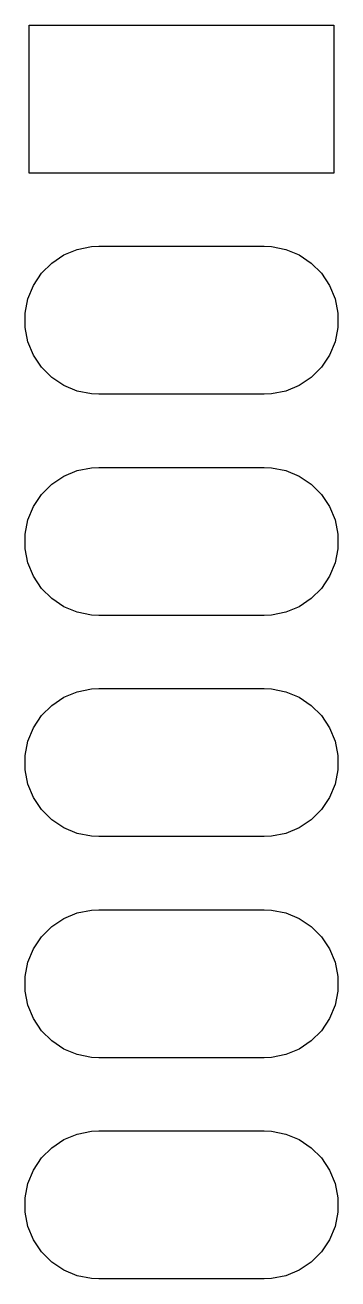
# Model space of a CAD drawing. Header units: inches. Extents: x 4.57 to 7.67, y -3.82 to -2.6.
# Drawn here: x 4.565 to 4.707, y -3.171 to -2.604 of the extents above; entities that cross this region are included whole.
import ezdxf

# ---------------------------------------------------------------- set-up
doc = ezdxf.new("R2010")
doc.units = ezdxf.units.IN
doc.header["$MEASUREMENT"] = 0
doc.layers.add('F.Mask', color=201, linetype='CONTINUOUS', true_color=0xd864ff)

msp = doc.modelspace()

# ---------------------------------------------------------------- linework, layer by layer
at = {"layer": 'F.Mask', "linetype": 'CONTINUOUS'}
for p, q in [((4.56693, -2.67126), (4.56693, -2.60433)), ((4.56693, -2.60433), (4.70472, -2.60433)), ((4.56693, -2.67126), (4.56693, -2.60433)), ((4.56693, -2.60433), (4.70472, -2.60433)), ((4.56693, -2.67126), (4.56693, -2.60433)), ((4.56693, -2.60433), (4.70472, -2.60433)), ((4.70472, -2.60433), (4.70472, -2.67126)), ((4.70472, -2.60433), (4.70472, -2.67126)), ((4.70472, -2.60433), (4.70472, -2.67126)), ((4.70472, -2.67126), (4.56693, -2.67126)), ((4.70472, -2.67126), (4.56693, -2.67126)), ((4.70472, -2.67126), (4.56693, -2.67126)), ((4.5772, -2.71193), (4.58265, -2.70828)), ((4.5772, -2.71193), (4.58265, -2.70828)), ((4.5772, -2.71193), (4.58265, -2.70828)), ((4.58265, -2.70828), (4.58871, -2.70577)), ((4.58265, -2.70828), (4.58871, -2.70577)), ((4.58265, -2.70828), (4.58871, -2.70577)), ((4.58871, -2.70577), (4.59515, -2.70449)), ((4.58871, -2.70577), (4.59515, -2.70449)), ((4.58871, -2.70577), (4.59515, -2.70449)), ((4.59515, -2.70449), (4.59843, -2.70433)), ((4.59515, -2.70449), (4.59843, -2.70433)), ((4.59515, -2.70449), (4.59843, -2.70433)), ((4.59843, -2.70433), (4.67323, -2.70433)), ((4.59843, -2.70433), (4.67323, -2.70433)), ((4.59843, -2.70433), (4.67323, -2.70433)), ((4.67323, -2.70433), (4.67651, -2.70449)), ((4.67323, -2.70433), (4.67651, -2.70449)), ((4.67323, -2.70433), (4.67651, -2.70449)), ((4.67651, -2.70449), (4.68294, -2.70577)), ((4.67651, -2.70449), (4.68294, -2.70577)), ((4.67651, -2.70449), (4.68294, -2.70577)), ((4.68294, -2.70577), (4.689, -2.70828)), ((4.68294, -2.70577), (4.689, -2.70828)), ((4.68294, -2.70577), (4.689, -2.70828)), ((4.689, -2.70828), (4.69446, -2.71193)), ((4.689, -2.70828), (4.69446, -2.71193)), ((4.689, -2.70828), (4.69446, -2.71193)), ((4.57256, -2.71657), (4.5772, -2.71193)), ((4.57256, -2.71657), (4.5772, -2.71193)), ((4.57256, -2.71657), (4.5772, -2.71193)), ((4.69446, -2.71193), (4.6991, -2.71657)), ((4.69446, -2.71193), (4.6991, -2.71657)), ((4.69446, -2.71193), (4.6991, -2.71657)), ((4.56891, -2.72202), (4.57256, -2.71657)), ((4.56891, -2.72202), (4.57256, -2.71657)), ((4.56891, -2.72202), (4.57256, -2.71657)), ((4.6991, -2.71657), (4.70274, -2.72202)), ((4.6991, -2.71657), (4.70274, -2.72202)), ((4.6991, -2.71657), (4.70274, -2.72202)), ((4.5664, -2.72808), (4.56891, -2.72202)), ((4.5664, -2.72808), (4.56891, -2.72202)), ((4.5664, -2.72808), (4.56891, -2.72202)), ((4.70274, -2.72202), (4.70525, -2.72808)), ((4.70274, -2.72202), (4.70525, -2.72808)), ((4.70274, -2.72202), (4.70525, -2.72808)), ((4.56512, -2.73452), (4.5664, -2.72808)), ((4.56512, -2.73452), (4.5664, -2.72808)), ((4.56512, -2.73452), (4.5664, -2.72808)), ((4.70525, -2.72808), (4.70653, -2.73452)), ((4.70525, -2.72808), (4.70653, -2.73452)), ((4.70525, -2.72808), (4.70653, -2.73452)), ((4.56512, -2.74108), (4.56512, -2.73452)), ((4.56512, -2.74108), (4.56512, -2.73452)), ((4.56512, -2.74108), (4.56512, -2.73452)), ((4.70653, -2.73452), (4.70653, -2.74108)), ((4.70653, -2.73452), (4.70653, -2.74108)), ((4.70653, -2.73452), (4.70653, -2.74108)), ((4.5664, -2.74751), (4.56512, -2.74108)), ((4.5664, -2.74751), (4.56512, -2.74108)), ((4.5664, -2.74751), (4.56512, -2.74108)), ((4.70653, -2.74108), (4.70525, -2.74751)), ((4.70653, -2.74108), (4.70525, -2.74751)), ((4.70653, -2.74108), (4.70525, -2.74751)), ((4.56891, -2.75357), (4.5664, -2.74751)), ((4.56891, -2.75357), (4.5664, -2.74751)), ((4.56891, -2.75357), (4.5664, -2.74751)), ((4.70525, -2.74751), (4.70274, -2.75357)), ((4.70525, -2.74751), (4.70274, -2.75357)), ((4.70525, -2.74751), (4.70274, -2.75357)), ((4.57256, -2.75902), (4.56891, -2.75357)), ((4.57256, -2.75902), (4.56891, -2.75357)), ((4.57256, -2.75902), (4.56891, -2.75357)), ((4.70274, -2.75357), (4.6991, -2.75902)), ((4.70274, -2.75357), (4.6991, -2.75902)), ((4.70274, -2.75357), (4.6991, -2.75902)), ((4.5772, -2.76366), (4.57256, -2.75902)), ((4.5772, -2.76366), (4.57256, -2.75902)), ((4.5772, -2.76366), (4.57256, -2.75902)), ((4.6991, -2.75902), (4.69446, -2.76366)), ((4.6991, -2.75902), (4.69446, -2.76366)), ((4.6991, -2.75902), (4.69446, -2.76366)), ((4.58265, -2.76731), (4.5772, -2.76366)), ((4.58265, -2.76731), (4.5772, -2.76366)), ((4.58265, -2.76731), (4.5772, -2.76366)), ((4.69446, -2.76366), (4.689, -2.76731)), ((4.69446, -2.76366), (4.689, -2.76731)), ((4.69446, -2.76366), (4.689, -2.76731)), ((4.58871, -2.76982), (4.58265, -2.76731)), ((4.58871, -2.76982), (4.58265, -2.76731)), ((4.58871, -2.76982), (4.58265, -2.76731)), ((4.59515, -2.7711), (4.58871, -2.76982)), ((4.59515, -2.7711), (4.58871, -2.76982)), ((4.59515, -2.7711), (4.58871, -2.76982)), ((4.59843, -2.77126), (4.59515, -2.7711)), ((4.59843, -2.77126), (4.59515, -2.7711)), ((4.59843, -2.77126), (4.59515, -2.7711)), ((4.67323, -2.77126), (4.59843, -2.77126)), ((4.67323, -2.77126), (4.59843, -2.77126)), ((4.67323, -2.77126), (4.59843, -2.77126)), ((4.67651, -2.7711), (4.67323, -2.77126)), ((4.67651, -2.7711), (4.67323, -2.77126)), ((4.67651, -2.7711), (4.67323, -2.77126)), ((4.68294, -2.76982), (4.67651, -2.7711)), ((4.68294, -2.76982), (4.67651, -2.7711)), ((4.68294, -2.76982), (4.67651, -2.7711)), ((4.689, -2.76731), (4.68294, -2.76982)), ((4.689, -2.76731), (4.68294, -2.76982)), ((4.689, -2.76731), (4.68294, -2.76982)), ((4.58265, -2.80828), (4.58871, -2.80577)), ((4.58265, -2.80828), (4.58871, -2.80577)), ((4.58265, -2.80828), (4.58871, -2.80577)), ((4.58871, -2.80577), (4.59515, -2.80449)), ((4.58871, -2.80577), (4.59515, -2.80449)), ((4.58871, -2.80577), (4.59515, -2.80449)), ((4.59515, -2.80449), (4.59843, -2.80433)), ((4.59515, -2.80449), (4.59843, -2.80433)), ((4.59515, -2.80449), (4.59843, -2.80433)), ((4.59843, -2.80433), (4.67323, -2.80433)), ((4.59843, -2.80433), (4.67323, -2.80433)), ((4.59843, -2.80433), (4.67323, -2.80433)), ((4.67323, -2.80433), (4.67651, -2.80449)), ((4.67323, -2.80433), (4.67651, -2.80449)), ((4.67323, -2.80433), (4.67651, -2.80449)), ((4.67651, -2.80449), (4.68294, -2.80577)), ((4.67651, -2.80449), (4.68294, -2.80577)), ((4.67651, -2.80449), (4.68294, -2.80577)), ((4.68294, -2.80577), (4.689, -2.80828)), ((4.68294, -2.80577), (4.689, -2.80828)), ((4.68294, -2.80577), (4.689, -2.80828)), ((4.57256, -2.81657), (4.5772, -2.81193)), ((4.57256, -2.81657), (4.5772, -2.81193)), ((4.57256, -2.81657), (4.5772, -2.81193)), ((4.5772, -2.81193), (4.58265, -2.80828)), ((4.5772, -2.81193), (4.58265, -2.80828)), ((4.5772, -2.81193), (4.58265, -2.80828)), ((4.689, -2.80828), (4.69446, -2.81193)), ((4.689, -2.80828), (4.69446, -2.81193)), ((4.689, -2.80828), (4.69446, -2.81193)), ((4.69446, -2.81193), (4.6991, -2.81657)), ((4.69446, -2.81193), (4.6991, -2.81657)), ((4.69446, -2.81193), (4.6991, -2.81657)), ((4.56891, -2.82202), (4.57256, -2.81657)), ((4.56891, -2.82202), (4.57256, -2.81657)), ((4.56891, -2.82202), (4.57256, -2.81657)), ((4.6991, -2.81657), (4.70274, -2.82202)), ((4.6991, -2.81657), (4.70274, -2.82202)), ((4.6991, -2.81657), (4.70274, -2.82202)), ((4.5664, -2.82808), (4.56891, -2.82202)), ((4.5664, -2.82808), (4.56891, -2.82202)), ((4.5664, -2.82808), (4.56891, -2.82202)), ((4.70274, -2.82202), (4.70525, -2.82808)), ((4.70274, -2.82202), (4.70525, -2.82808)), ((4.70274, -2.82202), (4.70525, -2.82808)), ((4.56512, -2.83452), (4.5664, -2.82808)), ((4.56512, -2.83452), (4.5664, -2.82808)), ((4.56512, -2.83452), (4.5664, -2.82808)), ((4.70525, -2.82808), (4.70653, -2.83452)), ((4.70525, -2.82808), (4.70653, -2.83452)), ((4.70525, -2.82808), (4.70653, -2.83452)), ((4.56512, -2.84108), (4.56512, -2.83452)), ((4.56512, -2.84108), (4.56512, -2.83452)), ((4.56512, -2.84108), (4.56512, -2.83452)), ((4.70653, -2.83452), (4.70653, -2.84108)), ((4.70653, -2.83452), (4.70653, -2.84108)), ((4.70653, -2.83452), (4.70653, -2.84108)), ((4.5664, -2.84751), (4.56512, -2.84108)), ((4.5664, -2.84751), (4.56512, -2.84108)), ((4.5664, -2.84751), (4.56512, -2.84108)), ((4.70653, -2.84108), (4.70525, -2.84751)), ((4.70653, -2.84108), (4.70525, -2.84751)), ((4.70653, -2.84108), (4.70525, -2.84751)), ((4.56891, -2.85357), (4.5664, -2.84751)), ((4.56891, -2.85357), (4.5664, -2.84751)), ((4.56891, -2.85357), (4.5664, -2.84751)), ((4.70525, -2.84751), (4.70274, -2.85357)), ((4.70525, -2.84751), (4.70274, -2.85357)), ((4.70525, -2.84751), (4.70274, -2.85357)), ((4.57256, -2.85902), (4.56891, -2.85357)), ((4.57256, -2.85902), (4.56891, -2.85357)), ((4.57256, -2.85902), (4.56891, -2.85357)), ((4.70274, -2.85357), (4.6991, -2.85902)), ((4.70274, -2.85357), (4.6991, -2.85902)), ((4.70274, -2.85357), (4.6991, -2.85902)), ((4.5772, -2.86366), (4.57256, -2.85902)), ((4.5772, -2.86366), (4.57256, -2.85902)), ((4.5772, -2.86366), (4.57256, -2.85902)), ((4.6991, -2.85902), (4.69446, -2.86366)), ((4.6991, -2.85902), (4.69446, -2.86366)), ((4.6991, -2.85902), (4.69446, -2.86366)), ((4.58265, -2.86731), (4.5772, -2.86366)), ((4.58265, -2.86731), (4.5772, -2.86366)), ((4.58265, -2.86731), (4.5772, -2.86366)), ((4.58871, -2.86982), (4.58265, -2.86731)), ((4.58871, -2.86982), (4.58265, -2.86731)), ((4.58871, -2.86982), (4.58265, -2.86731)), ((4.689, -2.86731), (4.68294, -2.86982)), ((4.689, -2.86731), (4.68294, -2.86982)), ((4.689, -2.86731), (4.68294, -2.86982)), ((4.69446, -2.86366), (4.689, -2.86731)), ((4.69446, -2.86366), (4.689, -2.86731)), ((4.69446, -2.86366), (4.689, -2.86731)), ((4.59515, -2.8711), (4.58871, -2.86982)), ((4.59515, -2.8711), (4.58871, -2.86982)), ((4.59515, -2.8711), (4.58871, -2.86982)), ((4.59843, -2.87126), (4.59515, -2.8711)), ((4.59843, -2.87126), (4.59515, -2.8711)), ((4.59843, -2.87126), (4.59515, -2.8711)), ((4.67323, -2.87126), (4.59843, -2.87126)), ((4.67323, -2.87126), (4.59843, -2.87126)), ((4.67323, -2.87126), (4.59843, -2.87126)), ((4.67651, -2.8711), (4.67323, -2.87126)), ((4.67651, -2.8711), (4.67323, -2.87126)), ((4.67651, -2.8711), (4.67323, -2.87126)), ((4.68294, -2.86982), (4.67651, -2.8711)), ((4.68294, -2.86982), (4.67651, -2.8711)), ((4.68294, -2.86982), (4.67651, -2.8711)), ((4.5772, -2.91193), (4.58265, -2.90828)), ((4.5772, -2.91193), (4.58265, -2.90828)), ((4.5772, -2.91193), (4.58265, -2.90828)), ((4.58265, -2.90828), (4.58871, -2.90577)), ((4.58265, -2.90828), (4.58871, -2.90577)), ((4.58265, -2.90828), (4.58871, -2.90577)), ((4.58871, -2.90577), (4.59515, -2.90449)), ((4.58871, -2.90577), (4.59515, -2.90449)), ((4.58871, -2.90577), (4.59515, -2.90449)), ((4.59515, -2.90449), (4.59843, -2.90433)), ((4.59515, -2.90449), (4.59843, -2.90433)), ((4.59515, -2.90449), (4.59843, -2.90433)), ((4.59843, -2.90433), (4.67323, -2.90433)), ((4.59843, -2.90433), (4.67323, -2.90433)), ((4.59843, -2.90433), (4.67323, -2.90433)), ((4.67323, -2.90433), (4.67651, -2.90449)), ((4.67323, -2.90433), (4.67651, -2.90449)), ((4.67323, -2.90433), (4.67651, -2.90449)), ((4.67651, -2.90449), (4.68294, -2.90577)), ((4.67651, -2.90449), (4.68294, -2.90577)), ((4.67651, -2.90449), (4.68294, -2.90577)), ((4.68294, -2.90577), (4.689, -2.90828)), ((4.68294, -2.90577), (4.689, -2.90828)), ((4.68294, -2.90577), (4.689, -2.90828)), ((4.689, -2.90828), (4.69446, -2.91193)), ((4.689, -2.90828), (4.69446, -2.91193)), ((4.689, -2.90828), (4.69446, -2.91193)), ((4.57256, -2.91657), (4.5772, -2.91193)), ((4.57256, -2.91657), (4.5772, -2.91193)), ((4.57256, -2.91657), (4.5772, -2.91193)), ((4.69446, -2.91193), (4.6991, -2.91657)), ((4.69446, -2.91193), (4.6991, -2.91657)), ((4.69446, -2.91193), (4.6991, -2.91657)), ((4.56891, -2.92202), (4.57256, -2.91657)), ((4.56891, -2.92202), (4.57256, -2.91657)), ((4.56891, -2.92202), (4.57256, -2.91657)), ((4.6991, -2.91657), (4.70274, -2.92202)), ((4.6991, -2.91657), (4.70274, -2.92202)), ((4.6991, -2.91657), (4.70274, -2.92202)), ((4.5664, -2.92808), (4.56891, -2.92202)), ((4.5664, -2.92808), (4.56891, -2.92202)), ((4.5664, -2.92808), (4.56891, -2.92202)), ((4.70274, -2.92202), (4.70525, -2.92808)), ((4.70274, -2.92202), (4.70525, -2.92808)), ((4.70274, -2.92202), (4.70525, -2.92808)), ((4.56512, -2.93452), (4.5664, -2.92808)), ((4.56512, -2.93452), (4.5664, -2.92808)), ((4.56512, -2.93452), (4.5664, -2.92808)), ((4.70525, -2.92808), (4.70653, -2.93452)), ((4.70525, -2.92808), (4.70653, -2.93452)), ((4.70525, -2.92808), (4.70653, -2.93452)), ((4.56512, -2.94108), (4.56512, -2.93452)), ((4.56512, -2.94108), (4.56512, -2.93452)), ((4.56512, -2.94108), (4.56512, -2.93452)), ((4.70653, -2.93452), (4.70653, -2.94108)), ((4.70653, -2.93452), (4.70653, -2.94108)), ((4.70653, -2.93452), (4.70653, -2.94108)), ((4.5664, -2.94751), (4.56512, -2.94108)), ((4.5664, -2.94751), (4.56512, -2.94108)), ((4.5664, -2.94751), (4.56512, -2.94108)), ((4.70653, -2.94108), (4.70525, -2.94751)), ((4.70653, -2.94108), (4.70525, -2.94751)), ((4.70653, -2.94108), (4.70525, -2.94751)), ((4.56891, -2.95357), (4.5664, -2.94751)), ((4.56891, -2.95357), (4.5664, -2.94751)), ((4.56891, -2.95357), (4.5664, -2.94751)), ((4.70525, -2.94751), (4.70274, -2.95357)), ((4.70525, -2.94751), (4.70274, -2.95357)), ((4.70525, -2.94751), (4.70274, -2.95357)), ((4.57256, -2.95902), (4.56891, -2.95357)), ((4.57256, -2.95902), (4.56891, -2.95357)), ((4.57256, -2.95902), (4.56891, -2.95357)), ((4.70274, -2.95357), (4.6991, -2.95902)), ((4.70274, -2.95357), (4.6991, -2.95902)), ((4.70274, -2.95357), (4.6991, -2.95902)), ((4.5772, -2.96366), (4.57256, -2.95902)), ((4.5772, -2.96366), (4.57256, -2.95902)), ((4.5772, -2.96366), (4.57256, -2.95902)), ((4.6991, -2.95902), (4.69446, -2.96366)), ((4.6991, -2.95902), (4.69446, -2.96366)), ((4.6991, -2.95902), (4.69446, -2.96366)), ((4.58265, -2.96731), (4.5772, -2.96366)), ((4.58265, -2.96731), (4.5772, -2.96366)), ((4.58265, -2.96731), (4.5772, -2.96366)), ((4.69446, -2.96366), (4.689, -2.96731)), ((4.69446, -2.96366), (4.689, -2.96731)), ((4.69446, -2.96366), (4.689, -2.96731)), ((4.58871, -2.96982), (4.58265, -2.96731)), ((4.58871, -2.96982), (4.58265, -2.96731)), ((4.58871, -2.96982), (4.58265, -2.96731)), ((4.59515, -2.9711), (4.58871, -2.96982)), ((4.59515, -2.9711), (4.58871, -2.96982)), ((4.59515, -2.9711), (4.58871, -2.96982)), ((4.68294, -2.96982), (4.67651, -2.9711)), ((4.68294, -2.96982), (4.67651, -2.9711)), ((4.68294, -2.96982), (4.67651, -2.9711)), ((4.689, -2.96731), (4.68294, -2.96982)), ((4.689, -2.96731), (4.68294, -2.96982)), ((4.689, -2.96731), (4.68294, -2.96982)), ((4.59843, -2.97126), (4.59515, -2.9711)), ((4.59843, -2.97126), (4.59515, -2.9711)), ((4.59843, -2.97126), (4.59515, -2.9711)), ((4.67323, -2.97126), (4.59843, -2.97126)), ((4.67323, -2.97126), (4.59843, -2.97126)), ((4.67323, -2.97126), (4.59843, -2.97126)), ((4.67651, -2.9711), (4.67323, -2.97126)), ((4.67651, -2.9711), (4.67323, -2.97126)), ((4.67651, -2.9711), (4.67323, -2.97126)), ((4.58871, -3.00577), (4.59515, -3.00449)), ((4.58871, -3.00577), (4.59515, -3.00449)), ((4.58871, -3.00577), (4.59515, -3.00449)), ((4.59515, -3.00449), (4.59843, -3.00433)), ((4.59515, -3.00449), (4.59843, -3.00433)), ((4.59515, -3.00449), (4.59843, -3.00433)), ((4.59843, -3.00433), (4.67323, -3.00433)), ((4.59843, -3.00433), (4.67323, -3.00433)), ((4.59843, -3.00433), (4.67323, -3.00433)), ((4.67323, -3.00433), (4.67651, -3.00449)), ((4.67323, -3.00433), (4.67651, -3.00449)), ((4.67323, -3.00433), (4.67651, -3.00449)), ((4.67651, -3.00449), (4.68294, -3.00577)), ((4.67651, -3.00449), (4.68294, -3.00577)), ((4.67651, -3.00449), (4.68294, -3.00577)), ((4.5772, -3.01193), (4.58265, -3.00828)), ((4.5772, -3.01193), (4.58265, -3.00828)), ((4.5772, -3.01193), (4.58265, -3.00828)), ((4.58265, -3.00828), (4.58871, -3.00577)), ((4.58265, -3.00828), (4.58871, -3.00577)), ((4.58265, -3.00828), (4.58871, -3.00577)), ((4.68294, -3.00577), (4.689, -3.00828)), ((4.68294, -3.00577), (4.689, -3.00828)), ((4.68294, -3.00577), (4.689, -3.00828)), ((4.689, -3.00828), (4.69446, -3.01193)), ((4.689, -3.00828), (4.69446, -3.01193)), ((4.689, -3.00828), (4.69446, -3.01193)), ((4.57256, -3.01657), (4.5772, -3.01193)), ((4.57256, -3.01657), (4.5772, -3.01193)), ((4.57256, -3.01657), (4.5772, -3.01193)), ((4.69446, -3.01193), (4.6991, -3.01657)), ((4.69446, -3.01193), (4.6991, -3.01657)), ((4.69446, -3.01193), (4.6991, -3.01657)), ((4.56891, -3.02202), (4.57256, -3.01657)), ((4.56891, -3.02202), (4.57256, -3.01657)), ((4.56891, -3.02202), (4.57256, -3.01657)), ((4.6991, -3.01657), (4.70274, -3.02202)), ((4.6991, -3.01657), (4.70274, -3.02202)), ((4.6991, -3.01657), (4.70274, -3.02202)), ((4.5664, -3.02808), (4.56891, -3.02202)), ((4.5664, -3.02808), (4.56891, -3.02202)), ((4.5664, -3.02808), (4.56891, -3.02202)), ((4.70274, -3.02202), (4.70525, -3.02808)), ((4.70274, -3.02202), (4.70525, -3.02808)), ((4.70274, -3.02202), (4.70525, -3.02808)), ((4.56512, -3.03452), (4.5664, -3.02808)), ((4.56512, -3.03452), (4.5664, -3.02808)), ((4.56512, -3.03452), (4.5664, -3.02808)), ((4.70525, -3.02808), (4.70653, -3.03452)), ((4.70525, -3.02808), (4.70653, -3.03452)), ((4.70525, -3.02808), (4.70653, -3.03452)), ((4.56512, -3.04108), (4.56512, -3.03452)), ((4.56512, -3.04108), (4.56512, -3.03452)), ((4.56512, -3.04108), (4.56512, -3.03452)), ((4.70653, -3.03452), (4.70653, -3.04108)), ((4.70653, -3.03452), (4.70653, -3.04108)), ((4.70653, -3.03452), (4.70653, -3.04108)), ((4.5664, -3.04751), (4.56512, -3.04108)), ((4.5664, -3.04751), (4.56512, -3.04108)), ((4.5664, -3.04751), (4.56512, -3.04108)), ((4.70653, -3.04108), (4.70525, -3.04751)), ((4.70653, -3.04108), (4.70525, -3.04751)), ((4.70653, -3.04108), (4.70525, -3.04751)), ((4.56891, -3.05357), (4.5664, -3.04751)), ((4.56891, -3.05357), (4.5664, -3.04751)), ((4.56891, -3.05357), (4.5664, -3.04751)), ((4.70525, -3.04751), (4.70274, -3.05357)), ((4.70525, -3.04751), (4.70274, -3.05357)), ((4.70525, -3.04751), (4.70274, -3.05357)), ((4.57256, -3.05902), (4.56891, -3.05357)), ((4.57256, -3.05902), (4.56891, -3.05357)), ((4.57256, -3.05902), (4.56891, -3.05357)), ((4.70274, -3.05357), (4.6991, -3.05902)), ((4.70274, -3.05357), (4.6991, -3.05902)), ((4.70274, -3.05357), (4.6991, -3.05902)), ((4.5772, -3.06366), (4.57256, -3.05902)), ((4.5772, -3.06366), (4.57256, -3.05902)), ((4.5772, -3.06366), (4.57256, -3.05902)), ((4.6991, -3.05902), (4.69446, -3.06366)), ((4.6991, -3.05902), (4.69446, -3.06366)), ((4.6991, -3.05902), (4.69446, -3.06366)), ((4.58265, -3.06731), (4.5772, -3.06366)), ((4.58265, -3.06731), (4.5772, -3.06366)), ((4.58265, -3.06731), (4.5772, -3.06366)), ((4.69446, -3.06366), (4.689, -3.06731)), ((4.69446, -3.06366), (4.689, -3.06731)), ((4.69446, -3.06366), (4.689, -3.06731)), ((4.58871, -3.06982), (4.58265, -3.06731)), ((4.58871, -3.06982), (4.58265, -3.06731)), ((4.58871, -3.06982), (4.58265, -3.06731)), ((4.59515, -3.0711), (4.58871, -3.06982)), ((4.59515, -3.0711), (4.58871, -3.06982)), ((4.59515, -3.0711), (4.58871, -3.06982)), ((4.59843, -3.07126), (4.59515, -3.0711)), ((4.59843, -3.07126), (4.59515, -3.0711)), ((4.59843, -3.07126), (4.59515, -3.0711)), ((4.67323, -3.07126), (4.59843, -3.07126)), ((4.67323, -3.07126), (4.59843, -3.07126)), ((4.67323, -3.07126), (4.59843, -3.07126)), ((4.67651, -3.0711), (4.67323, -3.07126)), ((4.67651, -3.0711), (4.67323, -3.07126)), ((4.67651, -3.0711), (4.67323, -3.07126)), ((4.68294, -3.06982), (4.67651, -3.0711)), ((4.68294, -3.06982), (4.67651, -3.0711)), ((4.68294, -3.06982), (4.67651, -3.0711)), ((4.689, -3.06731), (4.68294, -3.06982)), ((4.689, -3.06731), (4.68294, -3.06982)), ((4.689, -3.06731), (4.68294, -3.06982)), ((4.58265, -3.10828), (4.58871, -3.10577)), ((4.58265, -3.10828), (4.58871, -3.10577)), ((4.58265, -3.10828), (4.58871, -3.10577)), ((4.58871, -3.10577), (4.59515, -3.10449)), ((4.58871, -3.10577), (4.59515, -3.10449)), ((4.58871, -3.10577), (4.59515, -3.10449)), ((4.59515, -3.10449), (4.59843, -3.10433)), ((4.59515, -3.10449), (4.59843, -3.10433)), ((4.59515, -3.10449), (4.59843, -3.10433)), ((4.59843, -3.10433), (4.67323, -3.10433)), ((4.59843, -3.10433), (4.67323, -3.10433)), ((4.59843, -3.10433), (4.67323, -3.10433)), ((4.67323, -3.10433), (4.67651, -3.10449)), ((4.67323, -3.10433), (4.67651, -3.10449)), ((4.67323, -3.10433), (4.67651, -3.10449)), ((4.67651, -3.10449), (4.68294, -3.10577)), ((4.67651, -3.10449), (4.68294, -3.10577)), ((4.67651, -3.10449), (4.68294, -3.10577)), ((4.68294, -3.10577), (4.689, -3.10828)), ((4.68294, -3.10577), (4.689, -3.10828)), ((4.68294, -3.10577), (4.689, -3.10828)), ((4.57256, -3.11657), (4.5772, -3.11193)), ((4.57256, -3.11657), (4.5772, -3.11193)), ((4.57256, -3.11657), (4.5772, -3.11193)), ((4.5772, -3.11193), (4.58265, -3.10828)), ((4.5772, -3.11193), (4.58265, -3.10828)), ((4.5772, -3.11193), (4.58265, -3.10828)), ((4.689, -3.10828), (4.69446, -3.11193)), ((4.689, -3.10828), (4.69446, -3.11193)), ((4.689, -3.10828), (4.69446, -3.11193)), ((4.69446, -3.11193), (4.6991, -3.11657)), ((4.69446, -3.11193), (4.6991, -3.11657)), ((4.69446, -3.11193), (4.6991, -3.11657)), ((4.56891, -3.12202), (4.57256, -3.11657)), ((4.56891, -3.12202), (4.57256, -3.11657)), ((4.56891, -3.12202), (4.57256, -3.11657)), ((4.6991, -3.11657), (4.70274, -3.12202)), ((4.6991, -3.11657), (4.70274, -3.12202)), ((4.6991, -3.11657), (4.70274, -3.12202)), ((4.5664, -3.12808), (4.56891, -3.12202)), ((4.5664, -3.12808), (4.56891, -3.12202)), ((4.5664, -3.12808), (4.56891, -3.12202)), ((4.70274, -3.12202), (4.70525, -3.12808)), ((4.70274, -3.12202), (4.70525, -3.12808)), ((4.70274, -3.12202), (4.70525, -3.12808)), ((4.56512, -3.13452), (4.5664, -3.12808)), ((4.56512, -3.13452), (4.5664, -3.12808)), ((4.56512, -3.13452), (4.5664, -3.12808)), ((4.70525, -3.12808), (4.70653, -3.13452)), ((4.70525, -3.12808), (4.70653, -3.13452)), ((4.70525, -3.12808), (4.70653, -3.13452)), ((4.56512, -3.14108), (4.56512, -3.13452)), ((4.56512, -3.14108), (4.56512, -3.13452)), ((4.56512, -3.14108), (4.56512, -3.13452)), ((4.70653, -3.13452), (4.70653, -3.14108)), ((4.70653, -3.13452), (4.70653, -3.14108)), ((4.70653, -3.13452), (4.70653, -3.14108)), ((4.5664, -3.14751), (4.56512, -3.14108)), ((4.5664, -3.14751), (4.56512, -3.14108)), ((4.5664, -3.14751), (4.56512, -3.14108)), ((4.70653, -3.14108), (4.70525, -3.14751)), ((4.70653, -3.14108), (4.70525, -3.14751)), ((4.70653, -3.14108), (4.70525, -3.14751)), ((4.56891, -3.15357), (4.5664, -3.14751)), ((4.56891, -3.15357), (4.5664, -3.14751)), ((4.56891, -3.15357), (4.5664, -3.14751)), ((4.70525, -3.14751), (4.70274, -3.15357)), ((4.70525, -3.14751), (4.70274, -3.15357)), ((4.70525, -3.14751), (4.70274, -3.15357)), ((4.57256, -3.15902), (4.56891, -3.15357)), ((4.57256, -3.15902), (4.56891, -3.15357)), ((4.57256, -3.15902), (4.56891, -3.15357)), ((4.70274, -3.15357), (4.6991, -3.15902)), ((4.70274, -3.15357), (4.6991, -3.15902)), ((4.70274, -3.15357), (4.6991, -3.15902)), ((4.5772, -3.16366), (4.57256, -3.15902)), ((4.5772, -3.16366), (4.57256, -3.15902)), ((4.5772, -3.16366), (4.57256, -3.15902)), ((4.6991, -3.15902), (4.69446, -3.16366)), ((4.6991, -3.15902), (4.69446, -3.16366)), ((4.6991, -3.15902), (4.69446, -3.16366)), ((4.58265, -3.16731), (4.5772, -3.16366)), ((4.58265, -3.16731), (4.5772, -3.16366)), ((4.58265, -3.16731), (4.5772, -3.16366)), ((4.58871, -3.16982), (4.58265, -3.16731)), ((4.58871, -3.16982), (4.58265, -3.16731)), ((4.58871, -3.16982), (4.58265, -3.16731)), ((4.689, -3.16731), (4.68294, -3.16982)), ((4.689, -3.16731), (4.68294, -3.16982)), ((4.689, -3.16731), (4.68294, -3.16982)), ((4.69446, -3.16366), (4.689, -3.16731)), ((4.69446, -3.16366), (4.689, -3.16731)), ((4.69446, -3.16366), (4.689, -3.16731)), ((4.59515, -3.1711), (4.58871, -3.16982)), ((4.59515, -3.1711), (4.58871, -3.16982)), ((4.59515, -3.1711), (4.58871, -3.16982)), ((4.59843, -3.17126), (4.59515, -3.1711)), ((4.59843, -3.17126), (4.59515, -3.1711)), ((4.59843, -3.17126), (4.59515, -3.1711)), ((4.67323, -3.17126), (4.59843, -3.17126)), ((4.67323, -3.17126), (4.59843, -3.17126)), ((4.67323, -3.17126), (4.59843, -3.17126)), ((4.67651, -3.1711), (4.67323, -3.17126)), ((4.67651, -3.1711), (4.67323, -3.17126)), ((4.67651, -3.1711), (4.67323, -3.17126)), ((4.68294, -3.16982), (4.67651, -3.1711)), ((4.68294, -3.16982), (4.67651, -3.1711)), ((4.68294, -3.16982), (4.67651, -3.1711))]:
    msp.add_line(p, q, dxfattribs=at)

doc.saveas('drawing.dxf')
